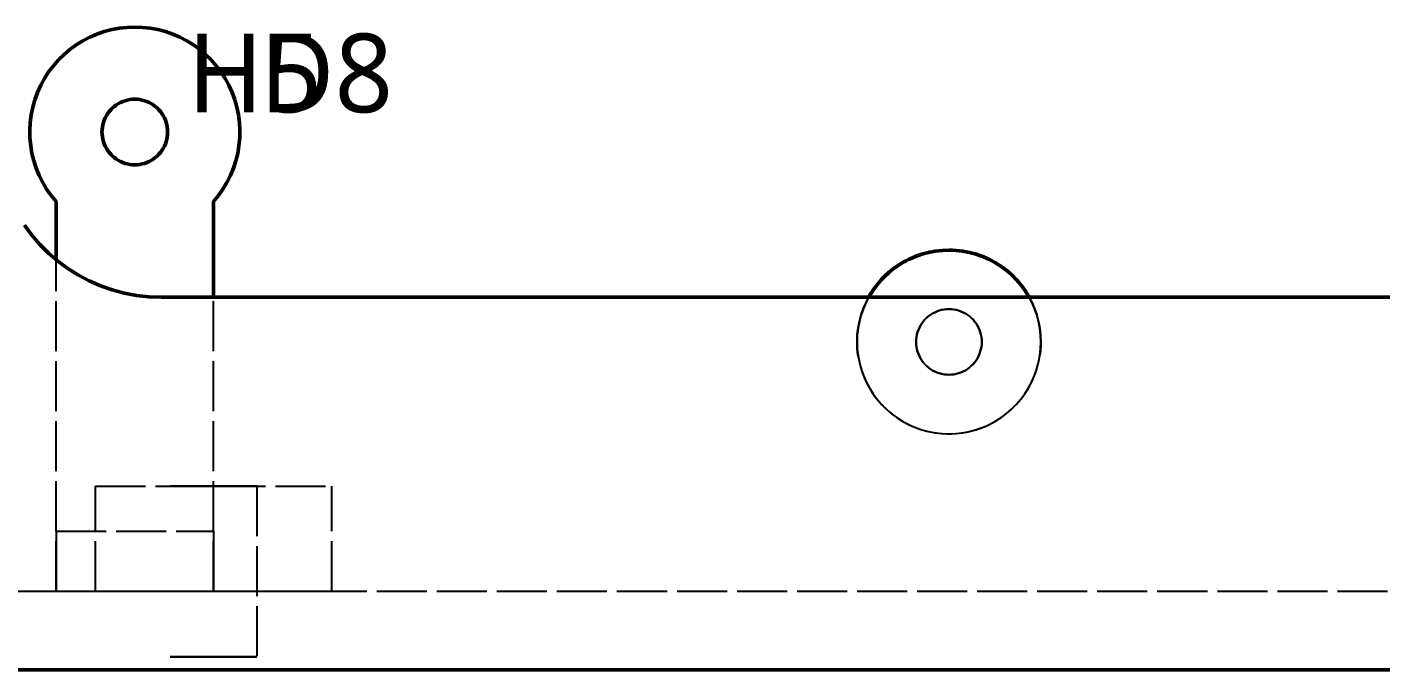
# Model space of a CAD drawing. Header units: millimetres. Extents: x 0 to 420, y 0 to 297.
# Drawn here: x 110.26 to 144.63, y 225.67 to 242 of the extents above; entities that cross this region are included whole.
import ezdxf

# ---------------------------------------------------------------- set-up
doc = ezdxf.new("R2010")
doc.units = ezdxf.units.MM
doc.linetypes.add('DASHED', pattern=[1.524, 1.27, -0.254])
for name, color, linetype, lineweight in [('DIM', 3, 'CONTINUOUS', 18), ('HIDDEN', 8, 'DASHED', 25), ('VISIBLE', 7, 'CONTINUOUS', 50)]:
    doc.layers.add(name, color=color, linetype=linetype, lineweight=lineweight)
doc.styles.add('CJK', font='NotoSansCJK-Regular.ttc')

msp = doc.modelspace()

# ---------------------------------------------------------------- linework, layer by layer
at = {"layer": 'HIDDEN'}
for points in [[(112.60685, 241.97086), (112.41297, 241.93458)], [(112.80289, 241.9927), (112.60685, 241.97086)], [(113, 242), (112.80289, 241.9927)], [(113.19711, 241.9927), (113, 242)], [(113.39315, 241.97086), (113.19711, 241.9927)], [(113.58703, 241.93458), (113.39315, 241.97086)], [(111.67986, 241.6503), (111.51221, 241.54638)], [(111.85474, 241.74155), (111.67986, 241.6503)], [(112.03588, 241.81961), (111.85474, 241.74155)], [(112.2223, 241.88408), (112.03588, 241.81961)], [(112.41297, 241.93458), (112.2223, 241.88408)], [(113.7777, 241.88408), (113.58703, 241.93458)], [(113.96412, 241.81961), (113.7777, 241.88408)], [(114.14526, 241.74155), (113.96412, 241.81961)], [(114.32014, 241.6503), (114.14526, 241.74155)], [(114.48779, 241.54638), (114.32014, 241.6503)], [(111.2022, 241.30286), (111.06153, 241.16458)], [(111.3527, 241.43036), (111.2022, 241.30286)], [(111.51221, 241.54638), (111.3527, 241.43036)], [(114.6473, 241.43036), (114.48779, 241.54638)], [(114.7978, 241.30286), (114.6473, 241.43036)], [(114.93847, 241.16458), (114.7978, 241.30286)], [(110.93148, 241.01628), (110.81273, 240.85878)], [(111.06153, 241.16458), (110.93148, 241.01628)], [(115.06852, 241.01628), (114.93847, 241.16458)], [(115.18727, 240.85878), (115.06852, 241.01628)], [(110.70596, 240.69293), (110.61174, 240.51964)], [(110.81273, 240.85878), (110.70596, 240.69293)], [(115.29404, 240.69293), (115.18727, 240.85878)], [(115.38826, 240.51964), (115.29404, 240.69293)], [(110.53058, 240.33986), (110.46294, 240.15457)], [(110.61174, 240.51964), (110.53058, 240.33986)], [(115.46942, 240.33986), (115.38826, 240.51964)], [(115.53706, 240.15457), (115.46942, 240.33986)], [(110.40918, 239.96479), (110.36959, 239.77156)], [(110.46294, 240.15457), (110.40918, 239.96479)], [(112.34847, 239.85291), (112.38912, 239.90014)], [(112.38912, 239.90014), (112.43319, 239.94421)], [(112.43319, 239.94421), (112.48043, 239.98486)], [(112.48043, 239.98486), (112.53057, 240.02187)], [(112.53057, 240.02187), (112.58333, 240.05502)], [(112.58333, 240.05502), (112.63843, 240.08414)], [(112.63843, 240.08414), (112.69555, 240.10906)], [(112.69555, 240.10906), (112.75437, 240.12964)], [(112.75437, 240.12964), (112.81457, 240.14577)], [(112.81457, 240.14577), (112.8758, 240.15736)], [(112.8758, 240.15736), (112.93772, 240.16434)], [(112.93772, 240.16434), (113, 240.16667)], [(113, 240.16667), (113.06228, 240.16434)], [(113.06228, 240.16434), (113.1242, 240.15736)], [(113.1242, 240.15736), (113.18543, 240.14577)], [(113.18543, 240.14577), (113.24563, 240.12964)], [(113.24563, 240.12964), (113.30445, 240.10906)], [(113.30445, 240.10906), (113.36157, 240.08414)], [(113.36157, 240.08414), (113.41667, 240.05502)], [(113.41667, 240.05502), (113.46943, 240.02187)], [(113.46943, 240.02187), (113.51957, 239.98486)], [(113.51957, 239.98486), (113.56681, 239.94421)], [(113.56681, 239.94421), (113.61088, 239.90014)], [(113.61088, 239.90014), (113.65153, 239.85291)], [(115.59082, 239.96479), (115.53706, 240.15457)], [(115.63041, 239.77156), (115.59082, 239.96479)], [(110.34439, 239.57593), (110.33372, 239.37897)], [(110.36959, 239.77156), (110.34439, 239.57593)], [(112.18756, 239.51877), (112.20369, 239.57896)], [(112.20369, 239.57896), (112.22427, 239.63778)], [(112.22427, 239.63778), (112.24919, 239.6949)], [(112.24919, 239.6949), (112.27831, 239.75)], [(112.27831, 239.75), (112.31147, 239.80277)], [(112.31147, 239.80277), (112.34847, 239.85291)], [(113.65153, 239.85291), (113.68853, 239.80277)], [(113.68853, 239.80277), (113.72169, 239.75)], [(113.72169, 239.75), (113.75081, 239.6949)], [(113.75081, 239.6949), (113.77573, 239.63778)], [(113.77573, 239.63778), (113.79631, 239.57896)], [(113.79631, 239.57896), (113.81244, 239.51877)], [(115.65561, 239.57593), (115.63041, 239.77156)], [(115.66628, 239.37897), (115.65561, 239.57593)], [(110.33372, 239.37897), (110.33764, 239.18176)], [(112.16667, 239.33333), (112.169, 239.39561)], [(112.169, 239.27106), (112.16667, 239.33333)], [(112.169, 239.39561), (112.17597, 239.45754)], [(112.17597, 239.20913), (112.169, 239.27106)], [(112.17597, 239.45754), (112.18756, 239.51877)], [(112.18756, 239.1479), (112.17597, 239.20913)], [(113.81244, 239.51877), (113.82403, 239.45754)], [(113.82403, 239.20913), (113.81244, 239.1479)], [(113.82403, 239.45754), (113.831, 239.39561)], [(113.831, 239.27106), (113.82403, 239.20913)], [(113.831, 239.39561), (113.83333, 239.33333)], [(113.83333, 239.33333), (113.831, 239.27106)], [(115.66236, 239.18176), (115.66628, 239.37897)], [(110.33764, 239.18176), (110.35613, 238.98538)], [(110.35613, 238.98538), (110.38908, 238.7909)], [(112.20369, 239.0877), (112.18756, 239.1479)], [(112.22427, 239.02888), (112.20369, 239.0877)], [(112.24919, 238.97176), (112.22427, 239.02888)], [(112.27831, 238.91667), (112.24919, 238.97176)], [(112.31147, 238.8639), (112.27831, 238.91667)], [(112.34847, 238.81376), (112.31147, 238.8639)], [(113.68853, 238.8639), (113.65153, 238.81376)], [(113.72169, 238.91667), (113.68853, 238.8639)], [(113.75081, 238.97176), (113.72169, 238.91667)], [(113.77573, 239.02888), (113.75081, 238.97176)], [(113.79631, 239.0877), (113.77573, 239.02888)], [(113.81244, 239.1479), (113.79631, 239.0877)], [(115.61092, 238.7909), (115.64387, 238.98538)], [(115.64387, 238.98538), (115.66236, 239.18176)], [(110.38908, 238.7909), (110.43632, 238.5994)], [(110.43632, 238.5994), (110.49759, 238.4119)], [(112.38912, 238.76652), (112.34847, 238.81376)], [(112.43319, 238.72246), (112.38912, 238.76652)], [(112.48043, 238.68181), (112.43319, 238.72246)], [(112.53057, 238.6448), (112.48043, 238.68181)], [(112.58333, 238.61165), (112.53057, 238.6448)], [(112.63843, 238.58253), (112.58333, 238.61165)], [(112.69555, 238.55761), (112.63843, 238.58253)], [(112.75437, 238.53702), (112.69555, 238.55761)], [(112.81457, 238.52089), (112.75437, 238.53702)], [(112.8758, 238.50931), (112.81457, 238.52089)], [(113.18543, 238.52089), (113.1242, 238.50931)], [(113.24563, 238.53702), (113.18543, 238.52089)], [(113.30445, 238.55761), (113.24563, 238.53702)], [(113.36157, 238.58253), (113.30445, 238.55761)], [(113.41667, 238.61165), (113.36157, 238.58253)], [(113.46943, 238.6448), (113.41667, 238.61165)], [(113.51957, 238.68181), (113.46943, 238.6448)], [(113.56681, 238.72246), (113.51957, 238.68181)], [(113.61088, 238.76652), (113.56681, 238.72246)], [(113.65153, 238.81376), (113.61088, 238.76652)], [(115.50241, 238.4119), (115.56368, 238.5994)], [(115.56368, 238.5994), (115.61092, 238.7909)], [(110.49759, 238.4119), (110.57254, 238.22945)], [(110.57254, 238.22945), (110.66078, 238.05304)], [(112.93772, 238.50233), (112.8758, 238.50931)], [(113, 238.5), (112.93772, 238.50233)], [(113.06228, 238.50233), (113, 238.5)], [(113.1242, 238.50931), (113.06228, 238.50233)], [(115.33922, 238.05304), (115.42746, 238.22945)], [(115.42746, 238.22945), (115.50241, 238.4119)], [(110.66078, 238.05304), (110.76181, 237.88363)], [(110.76181, 237.88363), (110.87509, 237.72216)], [(115.12491, 237.72216), (115.23819, 237.88363)], [(115.23819, 237.88363), (115.33922, 238.05304)], [(110.87509, 237.72216), (111, 237.5695)], [(111, 227.66667), (111, 237.5695)], [(115, 237.5695), (115.12491, 237.72216)], [(115, 227.66667), (115, 237.5695)], [(110.19646, 236.96739), (110.38297, 236.71468)], [(110.38297, 236.71468), (110.58785, 236.47661)], [(110.58785, 236.47661), (110.80994, 236.25452)], [(110.80994, 236.25452), (111.04801, 236.04964)], [(132.73977, 236.13956), (132.81827, 236.17346)], [(132.90215, 236.20281), (132.98291, 236.23074)], [(133.06882, 236.25376), (133.15136, 236.27557)], [(133.23882, 236.29212), (133.32269, 236.3077)], [(133.41123, 236.31767), (133.49594, 236.32695)], [(133.58507, 236.33028), (133.67014, 236.3332)], [(133.75937, 236.32986), (133.84433, 236.32644)], [(133.93317, 236.31643), (134.01753, 236.30669)], [(134.10548, 236.29004), (134.18876, 236.27406)], [(134.27536, 236.25086), (134.35709, 236.22874)], [(134.44185, 236.19908), (134.52156, 236.17098)], [(134.60403, 236.135), (134.68126, 236.1011)], [(111, 229.19453), (111, 236.09096)], [(111.04801, 236.04964), (111.30072, 235.86313)], [(111.30072, 235.86313), (111.56667, 235.69603)], [(132.15064, 235.77159), (132.21586, 235.82723)], [(132.28718, 235.87986), (132.35632, 235.93045)], [(132.43142, 235.97763), (132.5041, 236.02289)], [(132.58256, 236.06436), (132.65837, 236.10405)], [(134.76098, 236.05897), (134.8353, 236.01949)], [(134.91183, 235.9714), (134.98281, 235.92661)], [(135.05575, 235.87278), (135.12298, 235.82298)], [(135.19192, 235.76365), (135.25503, 235.70917)], [(111.56667, 235.69603), (111.84435, 235.54926)], [(111.84435, 235.54926), (112.13223, 235.42366)], [(112.13223, 235.42366), (112.42869, 235.31993)], [(131.79465, 235.39012), (131.84596, 235.45895)], [(131.90369, 235.52604), (131.95996, 235.59082)], [(132.02257, 235.65343), (132.08349, 235.71381)], [(135.31959, 235.6446), (135.3782, 235.58581)], [(135.43805, 235.51627), (135.49183, 235.45361)], [(112.42869, 235.31993), (112.73208, 235.23864)], [(112.73208, 235.23864), (113.04069, 235.18024)], [(113.04069, 235.18024), (113.3528, 235.14508)], [(113.3528, 235.14508), (113.66667, 235.13333)], [(113.66667, 235.13333), (169, 235.13333)], [(115, 229.19453), (115, 235.13333)], [(131.62832, 235.13333), (131.56441, 235.0124)], [(131.56961, 235.02314), (131.64903, 235.17158)], [(131.69607, 235.24645), (131.74212, 235.31895)], [(135.54663, 235.37935), (135.59526, 235.31329)], [(135.64473, 235.23457), (135.68793, 235.16564)], [(135.76893, 235.0124), (135.70501, 235.13333)], [(135.70507, 235.13333), (135.76979, 235.0106)], [(131.49463, 234.85246), (131.437, 234.68776)], [(131.44074, 234.69979), (131.49914, 234.86387)], [(131.56441, 235.0124), (131.49463, 234.85246)], [(131.49914, 234.86387), (131.56961, 235.02314)], [(133.25, 234.72169), (133.3051, 234.75081)], [(133.3051, 234.75081), (133.25, 234.72169)], [(133.3051, 234.75081), (133.36222, 234.77573)], [(133.36222, 234.77573), (133.3051, 234.75081)], [(133.36222, 234.77573), (133.42104, 234.79631)], [(133.42104, 234.79631), (133.36222, 234.77573)], [(133.42104, 234.79631), (133.48123, 234.81244)], [(133.48123, 234.81244), (133.42104, 234.79631)], [(133.48123, 234.81244), (133.54246, 234.82403)], [(133.54246, 234.82403), (133.48123, 234.81244)], [(133.54246, 234.82403), (133.60439, 234.831)], [(133.60439, 234.831), (133.54246, 234.82403)], [(133.60439, 234.831), (133.66667, 234.83333)], [(133.66667, 234.83333), (133.60439, 234.831)], [(133.66667, 234.83333), (133.72894, 234.831)], [(133.72894, 234.831), (133.66667, 234.83333)], [(133.72894, 234.831), (133.79087, 234.82403)], [(133.79087, 234.82403), (133.72894, 234.831)], [(133.79087, 234.82403), (133.8521, 234.81244)], [(133.8521, 234.81244), (133.79087, 234.82403)], [(133.8521, 234.81244), (133.9123, 234.79631)], [(133.9123, 234.79631), (133.8521, 234.81244)], [(133.9123, 234.79631), (133.97112, 234.77573)], [(133.97112, 234.77573), (133.9123, 234.79631)], [(133.97112, 234.77573), (134.02824, 234.75081)], [(134.02824, 234.75081), (133.97112, 234.77573)], [(134.02824, 234.75081), (134.08333, 234.72169)], [(134.08333, 234.72169), (134.02824, 234.75081)], [(135.83871, 234.85246), (135.76893, 235.0124)], [(135.76979, 235.0106), (135.83931, 234.85092)], [(135.89634, 234.68776), (135.83871, 234.85246)], [(135.83931, 234.85092), (135.89673, 234.68649)], [(131.39183, 234.51922), (131.35939, 234.34777)], [(131.36141, 234.36087), (131.39475, 234.53181)], [(131.437, 234.68776), (131.39183, 234.51922)], [(131.39475, 234.53181), (131.44074, 234.69979)], [(132.91586, 234.36157), (132.94498, 234.41667)], [(132.94498, 234.41667), (132.91586, 234.36157)], [(132.94498, 234.41667), (132.97813, 234.46943)], [(132.97813, 234.46943), (132.94498, 234.41667)], [(132.97813, 234.46943), (133.01514, 234.51957)], [(133.01514, 234.51957), (132.97813, 234.46943)], [(133.01514, 234.51957), (133.05579, 234.56681)], [(133.05579, 234.56681), (133.01514, 234.51957)], [(133.05579, 234.56681), (133.09986, 234.61088)], [(133.09986, 234.61088), (133.05579, 234.56681)], [(133.09986, 234.61088), (133.14709, 234.65153)], [(133.14709, 234.65153), (133.09986, 234.61088)], [(133.14709, 234.65153), (133.19723, 234.68853)], [(133.19723, 234.68853), (133.14709, 234.65153)], [(133.19723, 234.68853), (133.25, 234.72169)], [(133.25, 234.72169), (133.19723, 234.68853)], [(134.08333, 234.72169), (134.1361, 234.68853)], [(134.1361, 234.68853), (134.08333, 234.72169)], [(134.1361, 234.68853), (134.18624, 234.65153)], [(134.18624, 234.65153), (134.1361, 234.68853)], [(134.18624, 234.65153), (134.23348, 234.61088)], [(134.23348, 234.61088), (134.18624, 234.65153)], [(134.23348, 234.61088), (134.27754, 234.56681)], [(134.27754, 234.56681), (134.23348, 234.61088)], [(134.27754, 234.56681), (134.31819, 234.51957)], [(134.31819, 234.51957), (134.27754, 234.56681)], [(134.31819, 234.51957), (134.3552, 234.46943)], [(134.3552, 234.46943), (134.31819, 234.51957)], [(134.3552, 234.46943), (134.38835, 234.41667)], [(134.38835, 234.41667), (134.3552, 234.46943)], [(134.38835, 234.41667), (134.41747, 234.36157)], [(134.41747, 234.36157), (134.38835, 234.41667)], [(135.9415, 234.51922), (135.89634, 234.68776)], [(135.89673, 234.68649), (135.94172, 234.51825)], [(135.97394, 234.34777), (135.9415, 234.51922)], [(135.94172, 234.51825), (135.97404, 234.34711)], [(131.33986, 234.17437), (131.33333, 234)], [(131.33337, 234.01393), (131.34091, 234.18792)], [(131.35939, 234.34777), (131.33986, 234.17437)], [(131.34091, 234.18792), (131.36141, 234.36087)], [(132.83333, 234), (132.83566, 234.06228)], [(132.83566, 234.06228), (132.83333, 234)], [(132.83566, 234.06228), (132.84264, 234.1242)], [(132.84264, 234.1242), (132.83566, 234.06228)], [(132.84264, 234.1242), (132.85423, 234.18543)], [(132.85423, 234.18543), (132.84264, 234.1242)], [(132.85423, 234.18543), (132.87036, 234.24563)], [(132.87036, 234.24563), (132.85423, 234.18543)], [(132.87036, 234.24563), (132.89094, 234.30445)], [(132.89094, 234.30445), (132.87036, 234.24563)], [(132.89094, 234.30445), (132.91586, 234.36157)], [(132.91586, 234.36157), (132.89094, 234.30445)], [(134.41747, 234.36157), (134.44239, 234.30445)], [(134.44239, 234.30445), (134.41747, 234.36157)], [(134.44239, 234.30445), (134.46298, 234.24563)], [(134.46298, 234.24563), (134.44239, 234.30445)], [(134.46298, 234.24563), (134.47911, 234.18543)], [(134.47911, 234.18543), (134.46298, 234.24563)], [(134.47911, 234.18543), (134.49069, 234.1242)], [(134.49069, 234.1242), (134.47911, 234.18543)], [(134.49069, 234.1242), (134.49767, 234.06228)], [(134.49767, 234.06228), (134.49069, 234.1242)], [(134.49767, 234.06228), (134.5, 234)], [(134.5, 234), (134.49767, 234.06228)], [(135.99348, 234.17437), (135.97394, 234.34777)], [(135.97404, 234.34711), (135.9935, 234.17404)], [(136, 234), (135.99348, 234.17437)], [(135.9935, 234.17404), (136, 234)], [(131.33333, 234), (131.33986, 233.82563)], [(131.33884, 233.83985), (131.33337, 234.01393)], [(131.35727, 233.66667), (131.33884, 233.83985)], [(131.33986, 233.82563), (131.35939, 233.65223)], [(132.83566, 233.93772), (132.83333, 234)], [(132.83333, 234), (132.83566, 233.93772)], [(132.84264, 233.8758), (132.83566, 233.93772)], [(132.83566, 233.93772), (132.84264, 233.8758)], [(132.85423, 233.81457), (132.84264, 233.8758)], [(132.84264, 233.8758), (132.85423, 233.81457)], [(132.87036, 233.75437), (132.85423, 233.81457)], [(132.85423, 233.81457), (132.87036, 233.75437)], [(132.89094, 233.69555), (132.87036, 233.75437)], [(132.87036, 233.75437), (132.89094, 233.69555)], [(134.46298, 233.75437), (134.44239, 233.69555)], [(134.44239, 233.69555), (134.46298, 233.75437)], [(134.47911, 233.81457), (134.46298, 233.75437)], [(134.46298, 233.75437), (134.47911, 233.81457)], [(134.49069, 233.8758), (134.47911, 233.81457)], [(134.47911, 233.81457), (134.49069, 233.8758)], [(134.49767, 233.93772), (134.49069, 233.8758)], [(134.49069, 233.8758), (134.49767, 233.93772)], [(134.5, 234), (134.49767, 233.93772)], [(134.49767, 233.93772), (134.5, 234)], [(135.97394, 233.65223), (135.99348, 233.82563)], [(135.98935, 233.77735), (135.97607, 233.66667)], [(135.99734, 233.88855), (135.98935, 233.77735)], [(135.99348, 233.82563), (136, 234)], [(136, 234), (135.99734, 233.88855)], [(131.35727, 233.66667), (131.38395, 233.51661)], [(131.35939, 233.65223), (131.39183, 233.48078)], [(131.38395, 233.51661), (131.41981, 233.37067)], [(131.39183, 233.48078), (131.437, 233.31224)], [(131.41981, 233.37067), (131.46421, 233.22953)], [(132.91586, 233.63843), (132.89094, 233.69555)], [(132.89094, 233.69555), (132.91586, 233.63843)], [(132.94498, 233.58333), (132.91586, 233.63843)], [(132.91586, 233.63843), (132.94498, 233.58333)], [(132.97813, 233.53057), (132.94498, 233.58333)], [(132.94498, 233.58333), (132.97813, 233.53057)], [(133.01514, 233.48043), (132.97813, 233.53057)], [(132.97813, 233.53057), (133.01514, 233.48043)], [(133.05579, 233.43319), (133.01514, 233.48043)], [(133.01514, 233.48043), (133.05579, 233.43319)], [(133.09986, 233.38912), (133.05579, 233.43319)], [(133.05579, 233.43319), (133.09986, 233.38912)], [(133.14709, 233.34847), (133.09986, 233.38912)], [(133.09986, 233.38912), (133.14709, 233.34847)], [(134.23348, 233.38912), (134.18624, 233.34847)], [(134.18624, 233.34847), (134.23348, 233.38912)], [(134.27754, 233.43319), (134.23348, 233.38912)], [(134.23348, 233.38912), (134.27754, 233.43319)], [(134.31819, 233.48043), (134.27754, 233.43319)], [(134.27754, 233.43319), (134.31819, 233.48043)], [(134.3552, 233.53057), (134.31819, 233.48043)], [(134.31819, 233.48043), (134.3552, 233.53057)], [(134.38835, 233.58333), (134.3552, 233.53057)], [(134.3552, 233.53057), (134.38835, 233.58333)], [(134.41747, 233.63843), (134.38835, 233.58333)], [(134.38835, 233.58333), (134.41747, 233.63843)], [(134.44239, 233.69555), (134.41747, 233.63843)], [(134.41747, 233.63843), (134.44239, 233.69555)], [(135.89634, 233.31224), (135.9415, 233.48078)], [(135.90041, 233.32559), (135.93387, 233.44844)], [(135.93387, 233.44844), (135.95746, 233.5565)], [(135.9415, 233.48078), (135.97394, 233.65223)], [(135.95746, 233.5565), (135.97607, 233.66667)], [(131.437, 233.31224), (131.49463, 233.14754)], [(131.46421, 233.22953), (131.51649, 233.09381)], [(131.49463, 233.14754), (131.56441, 232.9876)], [(131.51649, 233.09381), (131.57588, 232.96411)], [(133.19723, 233.31147), (133.14709, 233.34847)], [(133.14709, 233.34847), (133.19723, 233.31147)], [(133.25, 233.27831), (133.19723, 233.31147)], [(133.19723, 233.31147), (133.25, 233.27831)], [(133.3051, 233.24919), (133.25, 233.27831)], [(133.25, 233.27831), (133.3051, 233.24919)], [(133.36222, 233.22427), (133.3051, 233.24919)], [(133.3051, 233.24919), (133.36222, 233.22427)], [(133.42104, 233.20369), (133.36222, 233.22427)], [(133.36222, 233.22427), (133.42104, 233.20369)], [(133.48123, 233.18756), (133.42104, 233.20369)], [(133.42104, 233.20369), (133.48123, 233.18756)], [(133.54246, 233.17597), (133.48123, 233.18756)], [(133.48123, 233.18756), (133.54246, 233.17597)], [(133.60439, 233.169), (133.54246, 233.17597)], [(133.54246, 233.17597), (133.60439, 233.169)], [(133.66667, 233.16667), (133.60439, 233.169)], [(133.60439, 233.169), (133.66667, 233.16667)], [(133.72894, 233.169), (133.66667, 233.16667)], [(133.66667, 233.16667), (133.72894, 233.169)], [(133.79087, 233.17597), (133.72894, 233.169)], [(133.72894, 233.169), (133.79087, 233.17597)], [(133.8521, 233.18756), (133.79087, 233.17597)], [(133.79087, 233.17597), (133.8521, 233.18756)], [(133.9123, 233.20369), (133.8521, 233.18756)], [(133.8521, 233.18756), (133.9123, 233.20369)], [(133.97112, 233.22427), (133.9123, 233.20369)], [(133.9123, 233.20369), (133.97112, 233.22427)], [(134.02824, 233.24919), (133.97112, 233.22427)], [(133.97112, 233.22427), (134.02824, 233.24919)], [(134.08333, 233.27831), (134.02824, 233.24919)], [(134.02824, 233.24919), (134.08333, 233.27831)], [(134.1361, 233.31147), (134.08333, 233.27831)], [(134.08333, 233.27831), (134.1361, 233.31147)], [(134.18624, 233.34847), (134.1361, 233.31147)], [(134.1361, 233.31147), (134.18624, 233.34847)], [(135.76542, 232.98036), (135.81573, 233.09118)], [(135.76893, 232.9876), (135.83871, 233.14754)], [(135.81573, 233.09118), (135.86089, 233.20638)], [(135.83871, 233.14754), (135.89634, 233.31224)], [(135.86089, 233.20638), (135.90041, 233.32559)], [(131.56441, 232.9876), (131.64594, 232.83333)], [(131.57588, 232.96411), (131.64156, 232.84095)], [(131.64156, 232.84095), (131.71274, 232.7246)], [(131.64594, 232.83333), (131.73878, 232.68559)], [(131.71274, 232.7246), (131.78895, 232.61485)], [(131.73878, 232.68559), (131.84239, 232.54519)], [(135.49094, 232.54519), (135.59456, 232.68559)], [(135.52218, 232.58525), (135.58853, 232.67679)], [(135.58853, 232.67679), (135.6514, 232.77311)], [(135.59456, 232.68559), (135.68739, 232.83333)], [(135.6514, 232.77311), (135.71047, 232.87425)], [(135.68739, 232.83333), (135.76893, 232.9876)], [(135.71047, 232.87425), (135.76542, 232.98036)], [(131.78895, 232.61485), (131.86966, 232.51165)], [(131.84239, 232.54519), (131.95621, 232.41293)], [(131.86966, 232.51165), (131.95436, 232.41493)], [(131.95436, 232.41493), (132.04264, 232.3246)], [(131.95621, 232.41293), (132.0796, 232.28955)], [(135.22799, 232.26602), (135.30533, 232.33891)], [(135.25374, 232.28955), (135.37712, 232.41293)], [(135.30533, 232.33891), (135.3803, 232.41636)], [(135.37712, 232.41293), (135.49094, 232.54519)], [(135.3803, 232.41636), (135.45267, 232.49846)], [(135.45267, 232.49846), (135.52218, 232.58525)], [(132.04264, 232.3246), (132.13412, 232.24052)], [(132.0796, 232.28955), (132.21186, 232.17573)], [(132.13412, 232.24052), (132.22849, 232.16259)], [(132.21186, 232.17573), (132.35225, 232.07211)], [(132.22849, 232.16259), (132.32543, 232.09067)], [(132.32543, 232.09067), (132.42469, 232.02467)], [(132.35225, 232.07211), (132.5, 231.97927)], [(132.42469, 232.02467), (132.51277, 231.97196)], [(134.72349, 231.91972), (134.84022, 231.98326)], [(134.83333, 231.97927), (134.98108, 232.07211)], [(134.84022, 231.98326), (134.95446, 232.05423)], [(134.95446, 232.05423), (135.06588, 232.13274)], [(134.98108, 232.07211), (135.12148, 232.17573)], [(135.06588, 232.13274), (135.1485, 232.19761)], [(135.12148, 232.17573), (135.25374, 232.28955)], [(135.1485, 232.19761), (135.22799, 232.26602)], [(132.5, 231.97927), (132.65427, 231.89774)], [(132.51277, 231.97196), (132.61674, 231.91623)], [(132.61674, 231.91623), (132.73574, 231.86042)], [(132.65427, 231.89774), (132.8142, 231.82796)], [(132.73574, 231.86042), (132.85663, 231.81179)], [(132.8142, 231.82796), (132.9789, 231.77033)], [(132.85663, 231.81179), (132.97914, 231.77026)], [(132.9789, 231.77033), (133.14745, 231.72517)], [(132.97914, 231.77026), (133.103, 231.73577)], [(133.103, 231.73577), (133.22795, 231.70828)], [(133.14745, 231.72517), (133.3189, 231.69273)], [(133.22795, 231.70828), (133.35374, 231.68775)], [(133.3189, 231.69273), (133.4923, 231.67319)], [(133.35374, 231.68775), (133.48012, 231.67414)], [(133.48012, 231.67414), (133.60688, 231.66743)], [(133.4923, 231.67319), (133.66667, 231.66667)], [(133.60688, 231.66743), (133.73376, 231.66763)], [(133.66667, 231.66667), (133.84104, 231.67319)], [(133.73376, 231.66763), (133.86051, 231.67473)], [(133.84104, 231.67319), (134.01443, 231.69273)], [(133.86051, 231.67473), (133.98688, 231.68874)], [(133.98688, 231.68874), (134.11265, 231.70968)], [(134.01443, 231.69273), (134.18588, 231.72517)], [(134.11265, 231.70968), (134.23756, 231.73758)], [(134.18588, 231.72517), (134.35443, 231.77033)], [(134.23756, 231.73758), (134.36135, 231.77248)], [(134.35443, 231.77033), (134.51913, 231.82796)], [(134.36135, 231.77248), (134.48378, 231.81442)], [(134.48378, 231.81442), (134.60458, 231.86347)], [(134.51913, 231.82796), (134.67906, 231.89774)], [(134.60458, 231.86347), (134.72349, 231.91972)], [(134.67906, 231.89774), (134.83333, 231.97927)], [(112, 230.33333), (118, 230.33333)], [(112, 227.66667), (112, 230.33333)], [(112, 230.33333), (118, 230.33333)], [(112, 227.66667), (112, 230.33333)], [(113.9, 230.33333), (113.90308, 230.33333)], [(113.90308, 230.33333), (113.9, 230.33333)], [(113.90308, 230.33333), (113.91229, 230.33333)], [(113.91229, 230.33333), (113.90308, 230.33333)], [(113.91229, 230.33333), (113.92758, 230.33333)], [(113.92758, 230.33333), (113.91229, 230.33333)], [(113.92758, 230.33333), (113.94887, 230.33333)], [(113.94887, 230.33333), (113.92758, 230.33333)], [(113.94887, 230.33333), (113.97604, 230.33333)], [(113.97604, 230.33333), (113.94887, 230.33333)], [(113.97604, 230.33333), (114.00893, 230.33333)], [(114.00893, 230.33333), (113.97604, 230.33333)], [(114.00893, 230.33333), (114.04737, 230.33333)], [(114.04737, 230.33333), (114.00893, 230.33333)], [(114.04737, 230.33333), (114.09114, 230.33333)], [(114.09114, 230.33333), (114.04737, 230.33333)], [(114.09114, 230.33333), (114.13999, 230.33333)], [(114.13999, 230.33333), (114.09114, 230.33333)], [(114.13999, 230.33333), (114.19364, 230.33333)], [(114.19364, 230.33333), (114.13999, 230.33333)], [(114.19364, 230.33333), (114.25181, 230.33333)], [(114.25181, 230.33333), (114.19364, 230.33333)], [(114.25181, 230.33333), (114.31416, 230.33333)], [(114.31416, 230.33333), (114.25181, 230.33333)], [(114.31416, 230.33333), (114.38035, 230.33333)], [(114.38035, 230.33333), (114.31416, 230.33333)], [(114.38035, 230.33333), (114.45, 230.33333)], [(114.45, 230.33333), (114.38035, 230.33333)], [(114.45, 230.33333), (114.52273, 230.33333)], [(114.52273, 230.33333), (114.45, 230.33333)], [(114.52273, 230.33333), (114.59812, 230.33333)], [(114.59812, 230.33333), (114.52273, 230.33333)], [(114.59812, 230.33333), (114.67577, 230.33333)], [(114.67577, 230.33333), (114.59812, 230.33333)], [(114.67577, 230.33333), (114.75523, 230.33333)], [(114.75523, 230.33333), (114.67577, 230.33333)], [(114.75523, 230.33333), (114.83605, 230.33333)], [(114.83605, 230.33333), (114.75523, 230.33333)], [(114.83605, 230.33333), (114.9178, 230.33333)], [(114.9178, 230.33333), (114.83605, 230.33333)], [(114.9178, 230.33333), (115, 230.33333)], [(115, 230.33333), (114.9178, 230.33333)], [(115, 230.33333), (115.0822, 230.33333)], [(115.0822, 230.33333), (115, 230.33333)], [(115.0822, 230.33333), (115.16395, 230.33333)], [(115.16395, 230.33333), (115.0822, 230.33333)], [(115.16395, 230.33333), (115.24477, 230.33333)], [(115.24477, 230.33333), (115.16395, 230.33333)], [(115.24477, 230.33333), (115.32423, 230.33333)], [(115.32423, 230.33333), (115.24477, 230.33333)], [(115.32423, 230.33333), (115.40188, 230.33333)], [(115.40188, 230.33333), (115.32423, 230.33333)], [(115.40188, 230.33333), (115.47727, 230.33333)], [(115.47727, 230.33333), (115.40188, 230.33333)], [(115.47727, 230.33333), (115.55, 230.33333)], [(115.55, 230.33333), (115.47727, 230.33333)], [(115.55, 230.33333), (115.61965, 230.33333)], [(115.61965, 230.33333), (115.55, 230.33333)], [(115.61965, 230.33333), (115.68584, 230.33333)], [(115.68584, 230.33333), (115.61965, 230.33333)], [(115.68584, 230.33333), (115.74819, 230.33333)], [(115.74819, 230.33333), (115.68584, 230.33333)], [(115.74819, 230.33333), (115.80636, 230.33333)], [(115.80636, 230.33333), (115.74819, 230.33333)], [(115.80636, 230.33333), (115.86001, 230.33333)], [(115.86001, 230.33333), (115.80636, 230.33333)], [(115.86001, 230.33333), (115.90886, 230.33333)], [(115.90886, 230.33333), (115.86001, 230.33333)], [(115.90886, 230.33333), (115.95263, 230.33333)], [(115.95263, 230.33333), (115.90886, 230.33333)], [(115.95263, 230.33333), (115.99107, 230.33333)], [(115.99107, 230.33333), (115.95263, 230.33333)], [(115.99107, 230.33333), (116.02396, 230.33333)], [(116.02396, 230.33333), (115.99107, 230.33333)], [(116.02396, 230.33333), (116.05113, 230.33333)], [(116.05113, 230.33333), (116.02396, 230.33333)], [(116.05113, 230.33333), (116.07242, 230.33333)], [(116.07242, 230.33333), (116.05113, 230.33333)], [(116.07242, 230.33333), (116.08771, 230.33333)], [(116.08771, 230.33333), (116.07242, 230.33333)], [(116.08771, 230.33333), (116.09692, 230.33333)], [(116.09692, 230.33333), (116.08771, 230.33333)], [(116.09692, 230.33333), (116.1, 230.33333)], [(116.1, 230.33333), (116.09692, 230.33333)], [(116.1, 230.33333), (116.1, 226)], [(118, 227.66667), (118, 230.33333)], [(118, 227.66667), (118, 230.33333)], [(111, 229.19453), (111, 228.9148)], [(111, 229.19453), (115, 229.19453)], [(111, 228.9148), (111, 228.66036)], [(115, 229.19453), (115, 228.9148)], [(115, 228.9148), (115, 228.66036)], [(111, 228.66036), (111, 228.43257)], [(115, 228.66036), (115, 228.43257)], [(111, 228.43257), (111, 228.23264)], [(111, 228.23264), (111, 228.06163)], [(115, 228.43257), (115, 228.23264)], [(115, 228.23264), (115, 228.06163)], [(111, 228.06163), (111, 227.92046)], [(111, 227.92046), (111, 227.80987)], [(115, 228.06163), (115, 227.92046)], [(115, 227.92046), (115, 227.80987)], [(110, 227.66667), (173.33333, 227.66667)], [(111, 227.80987), (111, 227.73045)], [(111, 227.73045), (111, 227.68263)], [(111, 227.68263), (111, 227.66667)], [(111, 227.66667), (115, 227.66667)], [(112, 227.66667), (118, 227.66667)], [(112, 227.66667), (118, 227.66667)], [(115, 227.80987), (115, 227.73045)], [(115, 227.73045), (115, 227.68263)], [(115, 227.68263), (115, 227.66667)], [(113.9, 226), (113.90308, 226)], [(113.90308, 226), (113.9, 226)], [(113.90308, 226), (113.91229, 226)], [(113.91229, 226), (113.90308, 226)], [(113.91229, 226), (113.92758, 226)], [(113.92758, 226), (113.91229, 226)], [(113.92758, 226), (113.94887, 226)], [(113.94887, 226), (113.92758, 226)], [(113.94887, 226), (113.97604, 226)], [(113.97604, 226), (113.94887, 226)], [(113.97604, 226), (114.00893, 226)], [(114.00893, 226), (113.97604, 226)], [(114.00893, 226), (114.04737, 226)], [(114.04737, 226), (114.00893, 226)], [(114.04737, 226), (114.09114, 226)], [(114.09114, 226), (114.04737, 226)], [(114.09114, 226), (114.13999, 226)], [(114.13999, 226), (114.09114, 226)], [(114.13999, 226), (114.19364, 226)], [(114.19364, 226), (114.13999, 226)], [(114.19364, 226), (114.25181, 226)], [(114.25181, 226), (114.19364, 226)], [(114.25181, 226), (114.31416, 226)], [(114.31416, 226), (114.25181, 226)], [(114.31416, 226), (114.38035, 226)], [(114.38035, 226), (114.31416, 226)], [(114.38035, 226), (114.45, 226)], [(114.45, 226), (114.38035, 226)], [(114.45, 226), (114.52273, 226)], [(114.52273, 226), (114.45, 226)], [(114.52273, 226), (114.59812, 226)], [(114.59812, 226), (114.52273, 226)], [(114.59812, 226), (114.67577, 226)], [(114.67577, 226), (114.59812, 226)], [(114.67577, 226), (114.75523, 226)], [(114.75523, 226), (114.67577, 226)], [(114.75523, 226), (114.83605, 226)], [(114.83605, 226), (114.75523, 226)], [(114.83605, 226), (114.9178, 226)], [(114.9178, 226), (114.83605, 226)], [(114.9178, 226), (115, 226)], [(115, 226), (114.9178, 226)], [(115, 226), (115.0822, 226)], [(115.0822, 226), (115, 226)], [(115.0822, 226), (115.16395, 226)], [(115.16395, 226), (115.0822, 226)], [(115.16395, 226), (115.24477, 226)], [(115.24477, 226), (115.16395, 226)], [(115.24477, 226), (115.32423, 226)], [(115.32423, 226), (115.24477, 226)], [(115.32423, 226), (115.40188, 226)], [(115.40188, 226), (115.32423, 226)], [(115.40188, 226), (115.47727, 226)], [(115.47727, 226), (115.40188, 226)], [(115.47727, 226), (115.55, 226)], [(115.55, 226), (115.47727, 226)], [(115.55, 226), (115.61965, 226)], [(115.61965, 226), (115.55, 226)], [(115.61965, 226), (115.68584, 226)], [(115.68584, 226), (115.61965, 226)], [(115.68584, 226), (115.74819, 226)], [(115.74819, 226), (115.68584, 226)], [(115.74819, 226), (115.80636, 226)], [(115.80636, 226), (115.74819, 226)], [(115.80636, 226), (115.86001, 226)], [(115.86001, 226), (115.80636, 226)], [(115.86001, 226), (115.90886, 226)], [(115.90886, 226), (115.86001, 226)], [(115.90886, 226), (115.95263, 226)], [(115.95263, 226), (115.90886, 226)], [(115.95263, 226), (115.99107, 226)], [(115.99107, 226), (115.95263, 226)], [(115.99107, 226), (116.02396, 226)], [(116.02396, 226), (115.99107, 226)], [(116.02396, 226), (116.05113, 226)], [(116.05113, 226), (116.02396, 226)], [(116.05113, 226), (116.07242, 226)], [(116.07242, 226), (116.05113, 226)], [(116.07242, 226), (116.08771, 226)], [(116.08771, 226), (116.07242, 226)], [(116.08771, 226), (116.09692, 226)], [(116.09692, 226), (116.08771, 226)], [(116.09692, 226), (116.1, 226)], [(116.1, 226), (116.09692, 226)]]:
    msp.add_lwpolyline(points, dxfattribs=at)
at = {"layer": 'VISIBLE'}
for points in [[(112.41297, 241.93458), (112.60685, 241.97086)], [(112.60685, 241.97086), (112.80289, 241.9927)], [(112.80289, 241.9927), (113, 242)], [(113, 242), (113.19711, 241.9927)], [(113.19711, 241.9927), (113.39315, 241.97086)], [(113.39315, 241.97086), (113.58703, 241.93458)], [(111.51221, 241.54638), (111.67986, 241.6503)], [(111.67986, 241.6503), (111.85474, 241.74155)], [(111.85474, 241.74155), (112.03588, 241.81961)], [(112.03588, 241.81961), (112.2223, 241.88408)], [(112.2223, 241.88408), (112.41297, 241.93458)], [(113.58703, 241.93458), (113.7777, 241.88408)], [(113.7777, 241.88408), (113.96412, 241.81961)], [(113.96412, 241.81961), (114.14526, 241.74155)], [(114.14526, 241.74155), (114.32014, 241.6503)], [(114.32014, 241.6503), (114.48779, 241.54638)], [(111.06153, 241.16458), (111.2022, 241.30286)], [(111.2022, 241.30286), (111.3527, 241.43036)], [(111.3527, 241.43036), (111.51221, 241.54638)], [(114.48779, 241.54638), (114.6473, 241.43036)], [(114.6473, 241.43036), (114.7978, 241.30286)], [(114.7978, 241.30286), (114.93847, 241.16458)], [(110.81273, 240.85878), (110.93148, 241.01628)], [(110.93148, 241.01628), (111.06153, 241.16458)], [(114.93847, 241.16458), (115.06852, 241.01628)], [(115.06852, 241.01628), (115.18727, 240.85878)], [(110.61174, 240.51964), (110.70596, 240.69293)], [(110.70596, 240.69293), (110.81273, 240.85878)], [(115.18727, 240.85878), (115.29404, 240.69293)], [(115.29404, 240.69293), (115.38826, 240.51964)], [(110.46294, 240.15457), (110.53058, 240.33986)], [(110.53058, 240.33986), (110.61174, 240.51964)], [(115.38826, 240.51964), (115.46942, 240.33986)], [(115.46942, 240.33986), (115.53706, 240.15457)], [(110.36959, 239.77156), (110.40918, 239.96479)], [(110.40918, 239.96479), (110.46294, 240.15457)], [(112.38912, 239.90014), (112.34847, 239.85291)], [(112.43319, 239.94421), (112.38912, 239.90014)], [(112.48043, 239.98486), (112.43319, 239.94421)], [(112.53057, 240.02187), (112.48043, 239.98486)], [(112.58333, 240.05502), (112.53057, 240.02187)], [(112.63843, 240.08414), (112.58333, 240.05502)], [(112.69555, 240.10906), (112.63843, 240.08414)], [(112.75437, 240.12964), (112.69555, 240.10906)], [(112.81457, 240.14577), (112.75437, 240.12964)], [(112.8758, 240.15736), (112.81457, 240.14577)], [(112.93772, 240.16434), (112.8758, 240.15736)], [(113, 240.16667), (112.93772, 240.16434)], [(113.06228, 240.16434), (113, 240.16667)], [(113.1242, 240.15736), (113.06228, 240.16434)], [(113.18543, 240.14577), (113.1242, 240.15736)], [(113.24563, 240.12964), (113.18543, 240.14577)], [(113.30445, 240.10906), (113.24563, 240.12964)], [(113.36157, 240.08414), (113.30445, 240.10906)], [(113.41667, 240.05502), (113.36157, 240.08414)], [(113.46943, 240.02187), (113.41667, 240.05502)], [(113.51957, 239.98486), (113.46943, 240.02187)], [(113.56681, 239.94421), (113.51957, 239.98486)], [(113.61088, 239.90014), (113.56681, 239.94421)], [(113.65153, 239.85291), (113.61088, 239.90014)], [(115.53706, 240.15457), (115.59082, 239.96479)], [(115.59082, 239.96479), (115.63041, 239.77156)], [(110.33372, 239.37897), (110.34439, 239.57593)], [(110.34439, 239.57593), (110.36959, 239.77156)], [(112.20369, 239.57896), (112.18756, 239.51877)], [(112.22427, 239.63778), (112.20369, 239.57896)], [(112.24919, 239.6949), (112.22427, 239.63778)], [(112.27831, 239.75), (112.24919, 239.6949)], [(112.31147, 239.80277), (112.27831, 239.75)], [(112.34847, 239.85291), (112.31147, 239.80277)], [(113.68853, 239.80277), (113.65153, 239.85291)], [(113.72169, 239.75), (113.68853, 239.80277)], [(113.75081, 239.6949), (113.72169, 239.75)], [(113.77573, 239.63778), (113.75081, 239.6949)], [(113.79631, 239.57896), (113.77573, 239.63778)], [(113.81244, 239.51877), (113.79631, 239.57896)], [(115.63041, 239.77156), (115.65561, 239.57593)], [(115.65561, 239.57593), (115.66628, 239.37897)], [(110.33764, 239.18176), (110.33372, 239.37897)], [(112.169, 239.39561), (112.16667, 239.33333)], [(112.16667, 239.33333), (112.169, 239.27106)], [(112.17597, 239.45754), (112.169, 239.39561)], [(112.169, 239.27106), (112.17597, 239.20913)], [(112.18756, 239.51877), (112.17597, 239.45754)], [(112.17597, 239.20913), (112.18756, 239.1479)], [(113.82403, 239.45754), (113.81244, 239.51877)], [(113.81244, 239.1479), (113.82403, 239.20913)], [(113.831, 239.39561), (113.82403, 239.45754)], [(113.82403, 239.20913), (113.831, 239.27106)], [(113.83333, 239.33333), (113.831, 239.39561)], [(113.831, 239.27106), (113.83333, 239.33333)], [(115.66628, 239.37897), (115.66236, 239.18176)], [(110.35613, 238.98538), (110.33764, 239.18176)], [(110.38908, 238.7909), (110.35613, 238.98538)], [(112.18756, 239.1479), (112.20369, 239.0877)], [(112.20369, 239.0877), (112.22427, 239.02888)], [(112.22427, 239.02888), (112.24919, 238.97176)], [(112.24919, 238.97176), (112.27831, 238.91667)], [(112.27831, 238.91667), (112.31147, 238.8639)], [(112.31147, 238.8639), (112.34847, 238.81376)], [(113.65153, 238.81376), (113.68853, 238.8639)], [(113.68853, 238.8639), (113.72169, 238.91667)], [(113.72169, 238.91667), (113.75081, 238.97176)], [(113.75081, 238.97176), (113.77573, 239.02888)], [(113.77573, 239.02888), (113.79631, 239.0877)], [(113.79631, 239.0877), (113.81244, 239.1479)], [(115.64387, 238.98538), (115.61092, 238.7909)], [(115.66236, 239.18176), (115.64387, 238.98538)], [(110.43632, 238.5994), (110.38908, 238.7909)], [(110.49759, 238.4119), (110.43632, 238.5994)], [(112.34847, 238.81376), (112.38912, 238.76652)], [(112.38912, 238.76652), (112.43319, 238.72246)], [(112.43319, 238.72246), (112.48043, 238.68181)], [(112.48043, 238.68181), (112.53057, 238.6448)], [(112.53057, 238.6448), (112.58333, 238.61165)], [(112.58333, 238.61165), (112.63843, 238.58253)], [(112.63843, 238.58253), (112.69555, 238.55761)], [(112.69555, 238.55761), (112.75437, 238.53702)], [(112.75437, 238.53702), (112.81457, 238.52089)], [(112.81457, 238.52089), (112.8758, 238.50931)], [(113.1242, 238.50931), (113.18543, 238.52089)], [(113.18543, 238.52089), (113.24563, 238.53702)], [(113.24563, 238.53702), (113.30445, 238.55761)], [(113.30445, 238.55761), (113.36157, 238.58253)], [(113.36157, 238.58253), (113.41667, 238.61165)], [(113.41667, 238.61165), (113.46943, 238.6448)], [(113.46943, 238.6448), (113.51957, 238.68181)], [(113.51957, 238.68181), (113.56681, 238.72246)], [(113.56681, 238.72246), (113.61088, 238.76652)], [(113.61088, 238.76652), (113.65153, 238.81376)], [(115.56368, 238.5994), (115.50241, 238.4119)], [(115.61092, 238.7909), (115.56368, 238.5994)], [(110.57254, 238.22945), (110.49759, 238.4119)], [(110.66078, 238.05304), (110.57254, 238.22945)], [(112.8758, 238.50931), (112.93772, 238.50233)], [(112.93772, 238.50233), (113, 238.5)], [(113, 238.5), (113.06228, 238.50233)], [(113.06228, 238.50233), (113.1242, 238.50931)], [(115.42746, 238.22945), (115.33922, 238.05304)], [(115.50241, 238.4119), (115.42746, 238.22945)], [(110.76181, 237.88363), (110.66078, 238.05304)], [(110.87509, 237.72216), (110.76181, 237.88363)], [(115.23819, 237.88363), (115.12491, 237.72216)], [(115.33922, 238.05304), (115.23819, 237.88363)], [(111, 237.5695), (110.87509, 237.72216)], [(111, 236.09096), (111, 237.5695)], [(115.12491, 237.72216), (115, 237.5695)], [(115, 235.13333), (115, 237.5695)], [(110.19646, 236.96739), (110.38297, 236.71468)], [(110.38297, 236.71468), (110.58785, 236.47661)], [(110.58785, 236.47661), (110.80994, 236.25452)], [(110.80994, 236.25452), (111.04801, 236.04964)], [(132.8142, 236.17204), (132.65427, 236.10226)], [(132.65837, 236.10405), (132.66234, 236.10613)], [(132.66234, 236.10613), (132.73977, 236.13956)], [(132.9789, 236.22967), (132.8142, 236.17204)], [(132.81827, 236.17346), (132.82223, 236.17517)], [(132.82223, 236.17517), (132.90215, 236.20281)], [(133.14745, 236.27483), (132.9789, 236.22967)], [(132.98291, 236.23074), (132.98683, 236.2321)], [(132.98683, 236.2321), (133.06882, 236.25376)], [(133.3189, 236.30727), (133.14745, 236.27483)], [(133.15136, 236.27557), (133.15521, 236.27659)], [(133.15521, 236.27659), (133.23882, 236.29212)], [(133.4923, 236.32681), (133.3189, 236.30727)], [(133.32269, 236.3077), (133.32644, 236.3084)], [(133.32644, 236.3084), (133.41123, 236.31767)], [(133.66667, 236.33333), (133.4923, 236.32681)], [(133.49594, 236.32695), (133.49957, 236.32734)], [(133.49957, 236.32734), (133.58507, 236.33028)], [(133.84104, 236.32681), (133.66667, 236.33333)], [(133.67014, 236.3332), (133.67363, 236.33332)], [(133.67363, 236.33332), (133.75937, 236.32986)], [(134.01443, 236.30727), (133.84104, 236.32681)], [(133.84433, 236.32644), (133.84765, 236.3263)], [(133.84765, 236.3263), (133.93317, 236.31643)], [(134.18588, 236.27483), (134.01443, 236.30727)], [(134.01753, 236.30669), (134.02066, 236.30632)], [(134.02066, 236.30632), (134.10548, 236.29004)], [(134.35443, 236.22967), (134.18588, 236.27483)], [(134.18876, 236.27406), (134.1917, 236.2735)], [(134.1917, 236.2735), (134.27536, 236.25086)], [(134.51913, 236.17204), (134.35443, 236.22967)], [(134.35709, 236.22874), (134.35981, 236.228)], [(134.35981, 236.228), (134.44185, 236.19908)], [(134.67906, 236.10226), (134.51913, 236.17204)], [(134.52156, 236.17098), (134.52406, 236.1701)], [(134.52406, 236.1701), (134.60403, 236.135)], [(111.04801, 236.04964), (111.30072, 235.86313)], [(111.30072, 235.86313), (111.56667, 235.69603)], [(132.21186, 235.82427), (132.0796, 235.71045)], [(132.08715, 235.71743), (132.15064, 235.77159)], [(132.35225, 235.92789), (132.21186, 235.82427)], [(132.21586, 235.82723), (132.21965, 235.83046)], [(132.21965, 235.83046), (132.28718, 235.87986)], [(132.5, 236.02073), (132.35225, 235.92789)], [(132.35632, 235.93045), (132.36021, 235.93329)], [(132.36021, 235.93329), (132.43142, 235.97763)], [(132.65427, 236.10226), (132.5, 236.02073)], [(132.5041, 236.02289), (132.50805, 236.02535)], [(132.50805, 236.02535), (132.58256, 236.06436)], [(134.83333, 236.02073), (134.67906, 236.10226)], [(134.68126, 236.1011), (134.68354, 236.1001)], [(134.68354, 236.1001), (134.76098, 236.05897)], [(134.98108, 235.92789), (134.83333, 236.02073)], [(134.8353, 236.01949), (134.83735, 236.0184)], [(134.83735, 236.0184), (134.91183, 235.9714)], [(135.12148, 235.82427), (134.98108, 235.92789)], [(134.98281, 235.92661), (134.98464, 235.92546)], [(134.98464, 235.92546), (135.05575, 235.87278)], [(135.25374, 235.71045), (135.12148, 235.82427)], [(135.12298, 235.82298), (135.12458, 235.82179)], [(135.12458, 235.82179), (135.19192, 235.76365)], [(111.56667, 235.69603), (111.84435, 235.54926)], [(111.84435, 235.54926), (112.13223, 235.42366)], [(112.13223, 235.42366), (112.42869, 235.31993)], [(131.84239, 235.45481), (131.73878, 235.31441)], [(131.95621, 235.58707), (131.84239, 235.45481)], [(131.84596, 235.45895), (131.84923, 235.46335)], [(131.84923, 235.46335), (131.90369, 235.52604)], [(132.0796, 235.71045), (131.95621, 235.58707)], [(131.95996, 235.59082), (131.96345, 235.59483)], [(131.96345, 235.59483), (132.02257, 235.65343)], [(132.08349, 235.71381), (132.08715, 235.71743)], [(135.37712, 235.58707), (135.25374, 235.71045)], [(135.25503, 235.70917), (135.25641, 235.70797)], [(135.25641, 235.70797), (135.31959, 235.6446)], [(135.49094, 235.45481), (135.37712, 235.58707)], [(135.3782, 235.58581), (135.37937, 235.58464)], [(135.37937, 235.58464), (135.43805, 235.51627)], [(135.59456, 235.31441), (135.49094, 235.45481)], [(135.49183, 235.45361), (135.4928, 235.45248)], [(135.4928, 235.45248), (135.54663, 235.37935)], [(112.42869, 235.31993), (112.73208, 235.23864)], [(112.73208, 235.23864), (113.04069, 235.18024)], [(113.04069, 235.18024), (113.3528, 235.14508)], [(113.3528, 235.14508), (113.66667, 235.13333)], [(113.66667, 235.13333), (169, 235.13333)], [(131.64594, 235.16667), (131.62832, 235.13333)], [(131.73878, 235.31441), (131.64594, 235.16667)], [(131.64903, 235.17158), (131.65177, 235.1767)], [(131.65177, 235.1767), (131.69607, 235.24645)], [(131.74212, 235.31895), (131.74515, 235.32371)], [(131.74515, 235.32371), (131.79465, 235.39012)], [(135.68739, 235.16667), (135.59456, 235.31441)], [(135.59526, 235.31329), (135.59605, 235.31222)], [(135.59605, 235.31222), (135.64473, 235.23457)], [(135.70501, 235.13333), (135.68739, 235.16667)], [(135.68793, 235.16564), (135.68855, 235.16466)], [(135.68855, 235.16466), (135.70507, 235.13333)], [(42, 225.66667), (179, 225.66667)]]:
    msp.add_lwpolyline(points, dxfattribs=at)

# ---------------------------------------------------------------- texts
at = {"layer": 'DIM', "style": 'CJK'}
for s, p in [('H5', (114.33333, 239.83333)), ('D8', (116.16667, 239.83333))]:
    msp.add_text(s, height=2, dxfattribs=at).set_placement(p)

doc.saveas('drawing.dxf')
